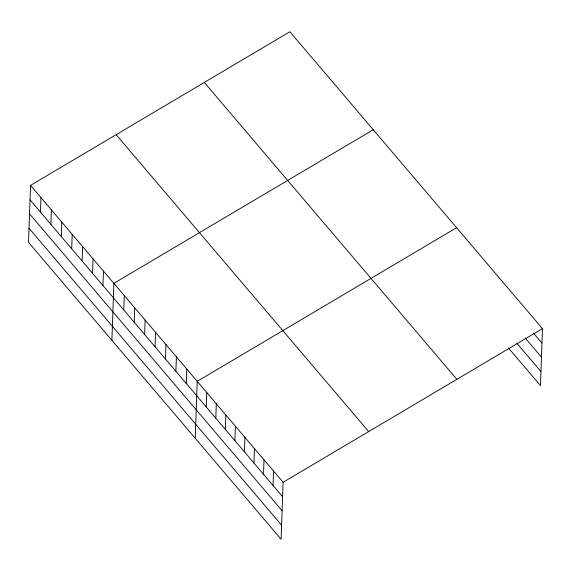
<?xml version="1.0" encoding="UTF-8"?>
<svg xmlns="http://www.w3.org/2000/svg" width="571" height="571" viewBox="0 0 571 571"><rect width="100%" height="100%" fill="white"/><g stroke="black" fill="none" stroke-linecap="round" stroke-linejoin="round"><path stroke-width="0.86" d="M30.541 185.375L28.55 242.354L281.103 539.252L283.095 482.274L30.541 185.375L289.897 31.748L542.45 328.646L540.459 385.625L508.468 348.017M40.455 212.069L40.955 197.623M50.869 224.317L51.376 209.864M61.29 236.558L61.796 222.112M71.703 248.806L72.21 234.36M82.124 261.054L82.631 246.608M92.545 273.302L93.044 258.856M102.958 285.55L103.465 271.104M111.895 340.33L113.879 283.352L373.241 129.724M123.793 310.046L124.3 295.6M134.214 322.294L134.72 307.84M144.627 334.535L145.134 320.088M155.048 346.783L155.555 332.336M165.469 359.031L165.968 344.584M175.882 371.278L176.389 356.832M186.303 383.526L186.81 369.08M195.232 438.307L197.223 381.328L456.579 227.701M206.259 406.987L206.766 392.541M215.802 418.208L216.309 403.761M225.345 429.421L225.845 414.974M234.881 440.641L235.388 426.187M244.424 451.854L244.93 437.407M253.967 463.067L254.466 448.62M263.502 474.287L264.009 459.841M273.045 485.5L273.552 471.054M283.095 482.274L542.45 328.646M533.528 333.2L541.943 343.1M525.177 337.996L541.458 357.132M516.819 343.221L540.951 371.593M204.311 82.445L456.864 379.344M116.127 134.677L368.68 431.576M30.035 199.821L282.588 496.72M29.542 213.854L282.095 510.752M29.042 228.314L281.589 525.213"/></g></svg>
